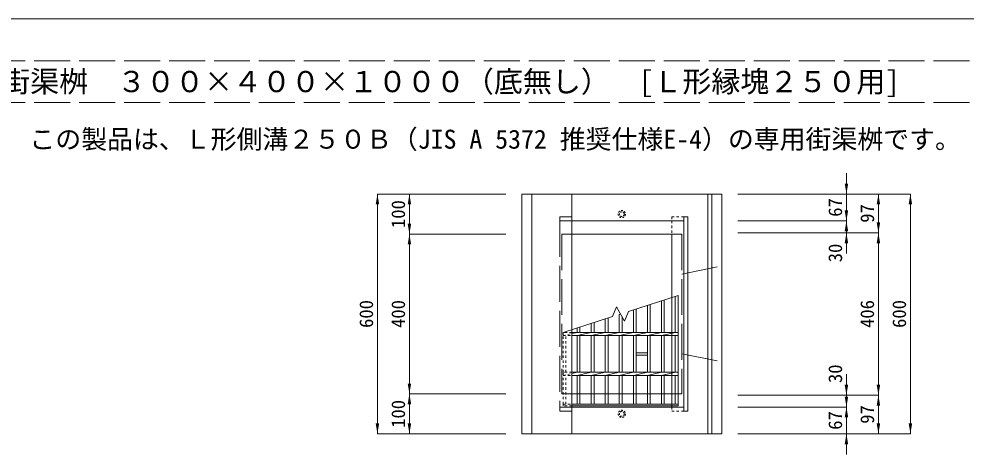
# Model space of a CAD drawing. Units: millimetres at full size. Extents: x 26939 to 38479, y -4931 to 4101.
# Drawn here: x 28316 to 30685, y 671 to 1742 of the extents above; entities that cross this region are included whole.
import ezdxf
from ezdxf.enums import TextEntityAlignment as Align

# ---------------------------------------------------------------- set-up
doc = ezdxf.new("R2010")
doc.units = ezdxf.units.MM
doc.header["$LTSCALE"] = 15
for name, pattern in [('DASHED', [7.5, 6, -1.5]), ('USER1', [0.8, 0.4, -0.4]), ('USER2', [0.54, 0.3, -0.24])]:
    doc.linetypes.add(name, pattern=pattern)
for name, color, linetype, lineweight in [('0_2', 7, 'Continuous', 13), ('受枠', 3, 'DASHED', 9), ('寸法線', 7, 'Continuous', 9), ('枠', 5, 'Continuous', 5), ('集水桝', 1, 'Continuous', 9), ('ｲﾝｻｰﾄ', 3, 'USER2', 9), ('ｸﾞﾚｰﾁﾝｸﾞ', 7, 'USER1', 9)]:
    doc.layers.add(name, color=color, linetype=linetype, lineweight=lineweight)
doc.styles.add('ＭＳ ゴシック', font='')
doc.styles.get('ＭＳ ゴシック').set_extended_font_data('MS Gothic')

# ---------------------------------------------------------------- blocks, each defined once
blk = doc.blocks.new('filled_arrow')
at = {"color": 0, "linetype": 'Continuous', "lineweight": -2}
blk.add_solid([(7.5, 1.25), (0, 0), (7.5, -1.25)], dxfattribs=at)

msp = doc.modelspace()

# ---------------------------------------------------------------- linework, layer by layer
at = {"layer": '0_2', "linetype": 'DASHED', "lineweight": 9}
for p, q in [((31594.08, 1637.29), (28054.08, 1637.29)), ((31594.08, 1533.29), (28054.08, 1533.29))]:
    msp.add_line(p, q, dxfattribs=at)
at = {"layer": '受枠'}
for p, q in [((29669.08, 1246.72), (29669.08, 1236.72)), ((29699.08, 1246.72), (29669.08, 1246.72)), ((29699.08, 1246.72), (29699.08, 760.72)), ((29669.08, 770.72), (29669.08, 760.72)), ((29699.08, 760.72), (29669.08, 760.72))]:
    msp.add_line(p, q, dxfattribs=at)
at = {"layer": '受枠', "lineweight": 15}
msp.add_line((29669.08, 1236.72), (29669.08, 770.72), dxfattribs=at)
at = {"layer": '受枠', "linetype": 'USER1'}
for p, q in [((29949.08, 1246.72), (29979.08, 1246.72)), ((29949.08, 1246.72), (29949.08, 1236.72)), ((29949.08, 1236.72), (29949.08, 1203.72)), ((29949.08, 957.72), (29949.08, 949.72)), ((29949.08, 857.72), (29949.08, 849.72)), ((29949.08, 778.22), (29949.08, 773.72)), ((29949.08, 770.72), (29949.08, 760.72)), ((29949.08, 760.72), (29979.08, 760.72))]:
    msp.add_line(p, q, dxfattribs=at)
at = {"layer": '受枠', "linetype": 'Continuous'}
for p, q in [((29979.08, 1246.72), (29979.08, 1236.72)), ((29979.08, 1246.72), (29989.08, 1246.72)), ((29989.08, 1246.72), (29989.08, 760.72)), ((29949.08, 1203.72), (29949.08, 957.72)), ((29949.08, 949.72), (29949.08, 857.72)), ((29949.08, 849.72), (29949.08, 803.72)), ((29949.08, 803.72), (29949.08, 778.22)), ((29949.08, 773.72), (29949.08, 770.72)), ((29979.08, 770.72), (29979.08, 760.72)), ((29979.08, 760.72), (29989.08, 760.72))]:
    msp.add_line(p, q, dxfattribs=at)
at = {"layer": '受枠', "linetype": 'Continuous', "lineweight": 15}
msp.add_line((29979.08, 1236.72), (29979.08, 770.72), dxfattribs=at)
at = {"layer": '寸法線'}
for p, q in [((30385.95, 1355.72), (30385.95, 1184.72)), ((29212.83, 1303.72), (29212.83, 703.72)), ((29534.08, 1303.72), (29212.83, 1303.72)), ((29292.83, 1203.72), (29292.83, 1303.72)), ((29534.08, 1303.72), (29292.83, 1303.72)), ((30114.08, 1303.72), (30465.95, 1303.72)), ((30114.08, 1303.72), (30385.95, 1303.72)), ((30114.08, 1303.72), (30545.95, 1303.72)), ((30465.95, 1303.72), (30465.95, 1206.72)), ((30545.95, 1303.72), (30545.95, 703.72)), ((30385.95, 1288.72), (30385.95, 1154.72)), ((30114.08, 1236.72), (30385.95, 1236.72)), ((30114.08, 1236.72), (30385.95, 1236.72)), ((29534.08, 1203.72), (29292.83, 1203.72)), ((29292.83, 803.72), (29292.83, 1203.72)), ((29534.08, 1203.72), (29292.83, 1203.72)), ((30114.08, 1206.72), (30385.95, 1206.72)), ((30114.08, 1206.72), (30465.95, 1206.72)), ((30114.08, 1206.72), (30465.95, 1206.72)), ((30465.95, 1206.72), (30465.95, 800.72)), ((30385.95, 852.72), (30385.95, 718.72)), ((30385.95, 822.72), (30385.95, 651.72)), ((29292.83, 703.72), (29292.83, 803.72)), ((29534.08, 803.72), (29292.83, 803.72)), ((29534.08, 803.72), (29292.83, 803.72)), ((30114.08, 800.72), (30385.95, 800.72)), ((30114.08, 800.72), (30465.95, 800.72)), ((30114.08, 800.72), (30465.95, 800.72)), ((30465.95, 800.72), (30465.95, 703.72)), ((30114.08, 770.72), (30385.95, 770.72)), ((30114.08, 770.72), (30385.95, 770.72)), ((29534.08, 703.72), (29212.83, 703.72)), ((29534.08, 703.72), (29292.83, 703.72)), ((30114.08, 703.72), (30385.95, 703.72)), ((30114.08, 703.72), (30465.95, 703.72)), ((30114.08, 703.72), (30545.95, 703.72))]:
    msp.add_line(p, q, dxfattribs=at)
at = {"layer": '枠', "lineweight": 20}
msp.add_line((31704.08, 1741.99), (27944.08, 1741.99), dxfattribs=at)
at = {"layer": '集水桝', "lineweight": 20}
for p, q in [((29574.08, 1303.72), (29574.08, 703.72)), ((29574.08, 1303.72), (30074.08, 1303.72)), ((30074.08, 1303.72), (30074.08, 703.72)), ((29574.08, 703.72), (30074.08, 703.72))]:
    msp.add_line(p, q, dxfattribs=at)
at = {"layer": '集水桝', "lineweight": 15}
for p, q in [((29599.08, 1303.72), (29599.08, 703.72)), ((29699.08, 1303.72), (29699.08, 703.72)), ((30049.08, 1303.72), (30049.08, 703.72)), ((29699.08, 1236.72), (29979.08, 1236.72)), ((29699.08, 770.72), (29979.08, 770.72))]:
    msp.add_line(p, q, dxfattribs=at)
at = {"layer": '集水桝', "color": 4, "lineweight": 5}
msp.add_line((30039.1, 1303.72), (30039.1, 703.72), dxfattribs=at)
at = {"layer": '集水桝', "linetype": 'DASHED', "lineweight": 15}
for p, q in [((29669.08, 1236.72), (29699.08, 1236.72)), ((29974.08, 1103.72), (30074.08, 1123.72)), ((29974.08, 903.72), (30074.08, 883.72)), ((29669.08, 770.72), (29699.08, 770.72))]:
    msp.add_line(p, q, dxfattribs=at)
at = {"layer": '集水桝', "linetype": 'DASHED'}
for p, q in [((29674.08, 1203.72), (29674.08, 803.72)), ((29674.08, 1203.72), (29699.08, 1203.72)), ((29949.08, 1203.72), (29974.08, 1203.72)), ((29974.08, 1203.72), (29974.08, 803.72)), ((29674.08, 803.72), (29699.08, 803.72)), ((29949.08, 803.72), (29957.96, 803.72)), ((29957.96, 803.72), (29964.93, 803.72)), ((29964.93, 803.72), (29974.08, 803.72))]:
    msp.add_line(p, q, dxfattribs=at)
at = {"layer": '集水桝'}
for p, q in [((29699.08, 1203.72), (29949.08, 1203.72)), ((29699.08, 803.72), (29712.49, 803.72)), ((29719.45, 803.72), (29747.61, 803.72)), ((29754.98, 803.72), (29782.74, 803.72)), ((29790.1, 803.72), (29817.86, 803.72)), ((29825.23, 803.72), (29852.99, 803.72)), ((29860.75, 803.72), (29888.51, 803.72)), ((29895.48, 803.72), (29923.24, 803.72)), ((29930.2, 803.72), (29949.08, 803.72))]:
    msp.add_line(p, q, dxfattribs=at)
at = {"layer": '集水桝', "linetype": 'USER1'}
for p, q in [((29712.49, 803.72), (29719.45, 803.72)), ((29747.61, 803.72), (29754.58, 803.72)), ((29782.74, 803.72), (29789.7, 803.72)), ((29817.86, 803.72), (29824.83, 803.72)), ((29852.99, 803.72), (29859.95, 803.72)), ((29888.51, 803.72), (29895.48, 803.72)), ((29923.24, 803.72), (29930.2, 803.72))]:
    msp.add_line(p, q, dxfattribs=at)
at = {"layer": 'ｲﾝｻｰﾄ'}
for centre, radius in [((29824.08, 1253.72), 9), ((29824.08, 1253.72), 6), ((29824.08, 753.72), 9), ((29824.08, 753.72), 6)]:
    msp.add_circle(centre, radius, dxfattribs=at)
at = {"layer": 'ｸﾞﾚｰﾁﾝｸﾞ', "linetype": 'Continuous', "lineweight": 5}
for p, q in [((29841.15, 1010.12), (29964.93, 1049.72)), ((29957.96, 957.72), (29957.96, 1047.49)), ((29964.93, 957.72), (29964.93, 1049.72)), ((29801.15, 997.32), (29811.15, 1021.52)), ((29811.15, 1021.52), (29831.15, 985.92)), ((29888.11, 957.72), (29888.11, 1025.15)), ((29895.08, 957.72), (29895.08, 1027.37)), ((29923.24, 957.72), (29923.24, 1036.38)), ((29930.2, 957.72), (29930.2, 1038.61)), ((29677.36, 957.72), (29801.15, 997.32)), ((29817.86, 1002.67), (29821.15, 1003.72)), ((29817.86, 957.72), (29817.86, 1002.67)), ((29824.83, 957.72), (29824.83, 997.17)), ((29831.15, 985.92), (29841.15, 1010.12)), ((29852.99, 957.72), (29852.99, 1013.91)), ((29859.95, 957.72), (29859.95, 1016.14)), ((29747.61, 957.72), (29747.61, 980.2)), ((29754.58, 957.72), (29754.58, 982.43)), ((29782.74, 957.72), (29782.74, 991.43)), ((29789.7, 957.72), (29789.7, 993.66)), ((29964.93, 957.72), (29699.08, 957.72)), ((29699.08, 954.67), (29712.49, 957.72)), ((29699.08, 949.72), (29964.93, 949.72)), ((29712.49, 957.72), (29712.49, 968.96)), ((29712.49, 949.72), (29747.61, 957.72)), ((29712.49, 857.72), (29712.49, 949.72)), ((29719.45, 957.72), (29719.45, 971.19)), ((29719.45, 857.72), (29719.45, 949.72)), ((29747.61, 949.72), (29782.74, 957.72)), ((29747.61, 857.72), (29747.61, 949.72)), ((29754.58, 857.72), (29754.58, 949.72)), ((29782.74, 949.72), (29817.86, 957.72)), ((29782.74, 857.72), (29782.74, 949.72)), ((29789.7, 857.72), (29789.7, 949.72)), ((29817.86, 949.72), (29852.99, 957.72)), ((29817.86, 857.72), (29817.86, 949.72)), ((29824.83, 857.72), (29824.83, 949.72)), ((29852.99, 949.72), (29888.11, 957.72)), ((29852.99, 857.72), (29852.99, 949.72)), ((29859.95, 857.72), (29859.95, 949.72)), ((29888.11, 949.72), (29923.24, 957.72)), ((29888.11, 857.72), (29888.11, 949.72)), ((29895.08, 857.72), (29895.08, 949.72)), ((29923.24, 949.72), (29958.36, 957.72)), ((29923.24, 857.72), (29923.24, 949.72)), ((29930.2, 857.72), (29930.2, 949.72)), ((29957.96, 857.72), (29957.96, 949.72)), ((29964.93, 949.72), (29964.93, 957.72)), ((29964.93, 857.72), (29964.93, 949.72)), ((29859.95, 906.72), (29888.11, 906.72)), ((29859.95, 900.72), (29888.11, 900.72)), ((29964.93, 857.72), (29699.08, 857.72)), ((29699.08, 854.67), (29712.49, 857.72)), ((29712.49, 849.72), (29747.61, 857.72)), ((29747.61, 849.72), (29782.74, 857.72)), ((29782.74, 849.72), (29817.86, 857.72)), ((29817.86, 849.72), (29852.99, 857.72)), ((29852.99, 849.72), (29888.11, 857.72)), ((29888.11, 849.72), (29923.24, 857.72)), ((29923.24, 849.72), (29958.36, 857.72)), ((29964.93, 849.72), (29964.93, 857.72)), ((29699.08, 849.72), (29964.93, 849.72)), ((29712.49, 778.22), (29712.49, 849.72)), ((29719.45, 778.22), (29719.45, 849.72)), ((29747.61, 778.22), (29747.61, 849.72)), ((29754.58, 778.22), (29754.58, 849.72)), ((29782.74, 778.22), (29782.74, 849.72)), ((29789.7, 778.22), (29789.7, 849.72)), ((29817.86, 778.22), (29817.86, 849.72)), ((29824.83, 778.22), (29824.83, 849.72)), ((29852.99, 778.22), (29852.99, 849.72)), ((29859.95, 778.22), (29859.95, 849.72)), ((29888.11, 778.22), (29888.11, 849.72)), ((29895.08, 778.22), (29895.08, 849.72)), ((29923.24, 778.22), (29923.24, 849.72)), ((29930.2, 778.22), (29930.2, 849.72)), ((29957.96, 778.22), (29957.96, 849.72)), ((29964.93, 778.22), (29964.93, 849.72)), ((29699.08, 778.22), (29964.93, 778.22)), ((29964.93, 773.72), (29699.08, 773.72)), ((29964.93, 778.22), (29964.93, 773.72))]:
    msp.add_line(p, q, dxfattribs=at)
at = {"layer": 'ｸﾞﾚｰﾁﾝｸﾞ', "lineweight": 5}
for p, q in [((29699.08, 957.72), (29677.36, 957.72)), ((29677.36, 957.72), (29677.36, 949.72)), ((29677.36, 949.72), (29699.08, 954.67)), ((29677.36, 857.72), (29677.36, 949.72)), ((29677.36, 949.72), (29699.08, 949.72)), ((29684.33, 957.72), (29684.33, 959.95)), ((29684.33, 857.72), (29684.33, 949.72)), ((29677.36, 857.72), (29677.36, 849.72)), ((29699.08, 857.72), (29677.36, 857.72)), ((29677.36, 849.72), (29699.08, 854.67)), ((29677.36, 778.22), (29677.36, 849.72)), ((29677.36, 849.72), (29699.08, 849.72)), ((29684.33, 778.22), (29684.33, 849.72)), ((29677.36, 778.22), (29699.08, 778.22)), ((29677.36, 773.72), (29677.36, 778.22)), ((29699.08, 773.72), (29677.36, 773.72))]:
    msp.add_line(p, q, dxfattribs=at)

# ---------------------------------------------------------------- block references
at = {"layer": '寸法線', "xscale": 3.47, "yscale": 3.47}
for p, rotation in [((30385.95, 1303.72), 90), ((29212.83, 1303.72), 270), ((29292.83, 1303.72), 270), ((30465.95, 1303.72), 270), ((30545.95, 1303.72), 270), ((30385.95, 1236.72), 90), ((30385.95, 1236.72), 270), ((30465.95, 1206.72), 90), ((29292.83, 1203.72), 90), ((29292.83, 1203.72), 270), ((30385.95, 1206.72), 270), ((30465.95, 1206.72), 270), ((29292.83, 803.72), 90), ((30385.95, 800.72), 90), ((30465.95, 800.72), 90), ((29292.83, 803.72), 270), ((30385.95, 770.72), 90), ((30465.95, 800.72), 270), ((30385.95, 770.72), 270), ((29212.83, 703.72), 90), ((29292.83, 703.72), 90), ((30465.95, 703.72), 90), ((30545.95, 703.72), 90), ((30385.95, 703.72), 270)]:
    msp.add_blockref('filled_arrow', p, dxfattribs=dict(at, rotation=rotation))

# ---------------------------------------------------------------- texts
at = {"layer": '0_2', "style": 'ＭＳ ゴシック'}
msp.add_text('\u3000Ｌ形街渠桝\u3000３００×４００×１０００（底無し）\u3000[Ｌ形縁塊２５０用]', height=53.17, dxfattribs=at).set_placement((28054.08, 1585.29), align=Align.MIDDLE_LEFT)
msp.add_text('この製品は、Ｌ形側溝２５０Ｂ（JIS A 5372 推奨仕様E-4）の専用街渠桝です。', height=47.47, dxfattribs=at).set_placement((28342.4, 1403.1), align=Align.BOTTOM_LEFT)
at = {"layer": '寸法線', "style": 'ＭＳ ゴシック'}
for s, p in [('100', (29264.83, 1253.72)), ('67', (30357.95, 1270.22)), ('97', (30437.95, 1255.22)), ('30', (30357.95, 1156.38)), ('600', (29184.83, 1003.72)), ('400', (29264.83, 1003.72)), ('406', (30437.95, 1003.72)), ('600', (30517.95, 1003.72)), ('30', (30357.95, 854.17)), ('100', (29264.83, 753.72)), ('97', (30437.95, 752.22)), ('67', (30357.95, 737.22))]:
    msp.add_text(s, height=34.18, rotation=90, dxfattribs=at).set_placement(p, align=Align.MIDDLE_CENTER)

doc.saveas('drawing.dxf')
